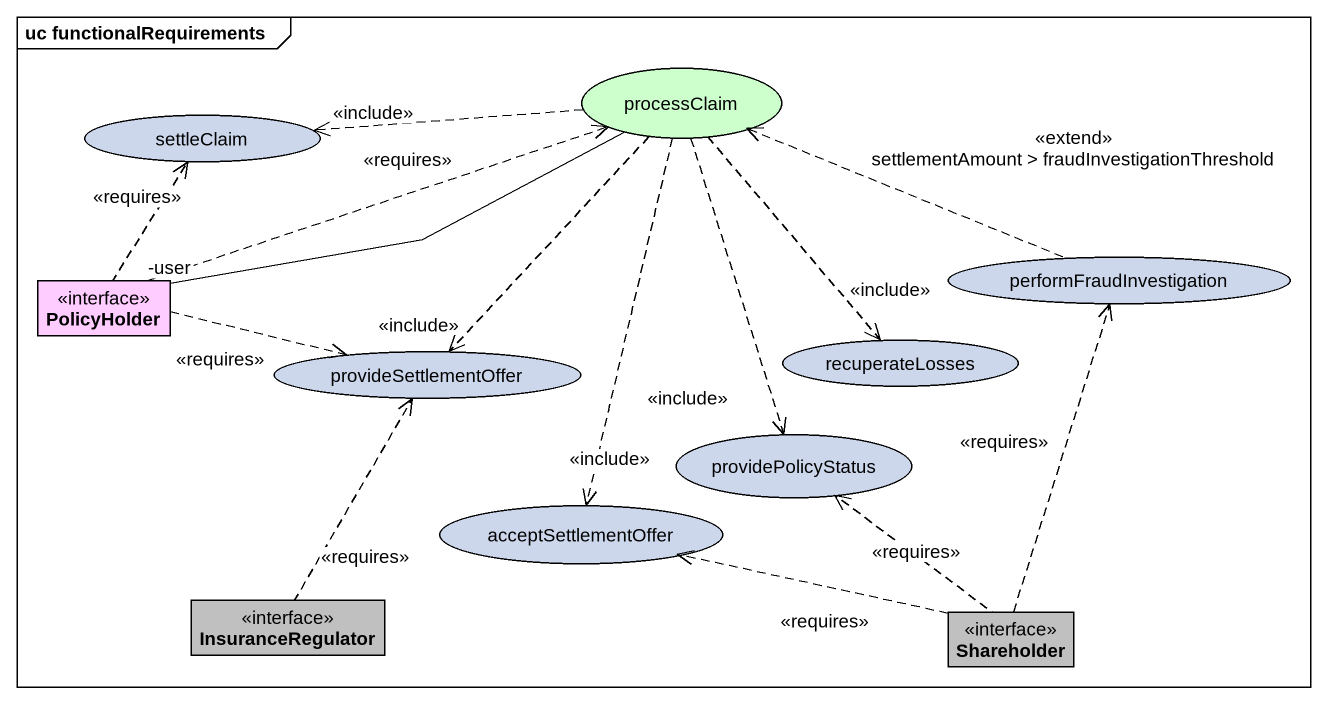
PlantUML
@startuml
mainframe uc functionalRequirements
allowmixing
hide circle
hide empty members
usecase processClaim #CCFFCC
usecase settleClaim #CDD7EB
interface PolicyHolder #FFCCFF
usecase performFraudInvestigation #CDD7EB
usecase provideSettlementOffer #CDD7EB
usecase recuperateLosses #CDD7EB
usecase providePolicyStatus #CDD7EB
usecase acceptSettlementOffer #CDD7EB
interface InsuranceRegulator #C0C0C0
interface Shareholder #C0C0C0
processClaim .left.> settleClaim : <<include>>
processClaim ..> provideSettlementOffer : <<include>>
processClaim ..> recuperateLosses : <<include>>
processClaim ..> providePolicyStatus : <<include>>
processClaim ..> acceptSettlementOffer : <<include>>
PolicyHolder "-user" -right- processClaim
PolicyHolder .right.> processClaim : <<requires>>
PolicyHolder .up.> settleClaim : <<requires>>
PolicyHolder .right.> provideSettlementOffer : <<requires>>
performFraudInvestigation .left.> processClaim : <<extend>> settlementAmount > fraudInvestigationThreshold
InsuranceRegulator .up.> provideSettlementOffer : <<requires>>
Shareholder .up.> performFraudInvestigation : <<requires>>
Shareholder .up.> providePolicyStatus : <<requires>>
Shareholder .left.> acceptSettlementOffer : <<requires>>
@enduml
